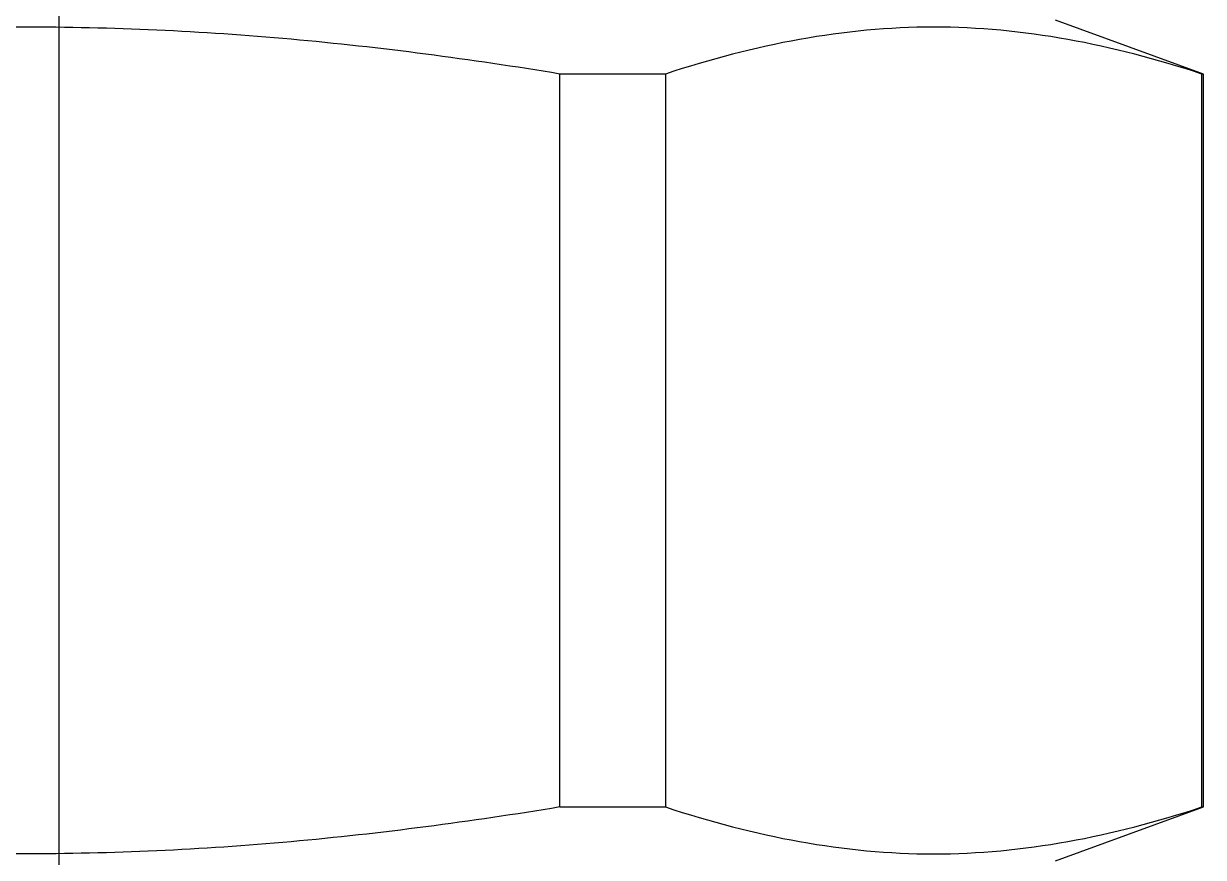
# Model space of a CAD drawing. Extents: x -36 to 1116, y 36 to 900.
# Drawn here: x 165.716 to 166.874, y 533.988 to 534.806 of the extents above; entities that cross this region are included whole.
import ezdxf

# ---------------------------------------------------------------- set-up
doc = ezdxf.new("R2010")
doc.units = 0
doc.header["$LTSCALE"] = 12
doc.header["$MEASUREMENT"] = 0
doc.linetypes.add('CENTER', pattern=[2, 1.25, -0.25, 0.25, -0.25])
doc.linetypes.add('SLD-Solid', pattern=[0])
doc.layers.get('0').update_dxf_attribs({"linetype": 'CONTINUOUS'})
doc.layers.add('CENTER', color=6, linetype='CENTER')
doc.layers.add('COVER', color=3, linetype='CONTINUOUS')

# ---------------------------------------------------------------- blocks, each defined once
blk = doc.blocks.new('A$C9caa3242')
at = {"color": 7, "linetype": 'SLD-Solid', "lineweight": 25}
for p, q in [((0.39805, -0.07318), (0.34963, -0.05556)), ((0.18756, -0.31293), (0.18756, -0.07318)), ((0.22211, -0.07318), (0.18756, -0.07318)), ((0.22211, -0.07318), (0.22211, -0.31293)), ((0.39805, -0.07318), (0.39754, -0.07318)), ((0.39754, -0.31293), (0.39754, -0.07318)), ((0.39805, -0.31293), (0.39805, -0.07318)), ((0.18756, -0.31293), (0.22211, -0.31293)), ((0.34963, -0.33056), (0.39805, -0.31293)), ((0.39754, -0.31293), (0.39805, -0.31293))]:
    blk.add_line(p, q, dxfattribs=at)
for points in [[(0.18756, -0.07318), (0.15839, -0.06836), (0.12895, -0.06445), (0.0703, -0.05919), (0.04101, -0.05782), (-0.04674, -0.05785), (-0.10508, -0.06355), (-0.16331, -0.07318)], [(0.18756, -0.31293), (0.15839, -0.31775), (0.12895, -0.32166), (0.0703, -0.32692), (0.04101, -0.32829), (-0.04674, -0.32826), (-0.10508, -0.32256), (-0.16331, -0.31293)]]:
    blk.add_open_spline(points, degree=3, knots=[0, 0, 0, 0, 0.25, 0.25, 0.5, 0.5, 1, 1, 1, 1], dxfattribs=at)
for points in [[(0.39754, -0.07318), (0.3683, -0.06351), (0.30982, -0.05215), (0.25134, -0.06351), (0.22211, -0.07318)], [(0.22211, -0.31293), (0.25134, -0.3226), (0.30982, -0.33396), (0.3683, -0.3226), (0.39754, -0.31293)]]:
    blk.add_open_spline(points, degree=3, dxfattribs=at)

msp = doc.modelspace()

# ---------------------------------------------------------------- linework, layer by layer
at = {"layer": 'CENTER'}
msp.add_line((165.75062, 590.71933), (165.75062, 234.38669), dxfattribs=at)

# ---------------------------------------------------------------- block references
at = {"layer": 'COVER', "xscale": 3, "yscale": 3, "zscale": 3}
msp.add_blockref('A$C9caa3242', (165.67962, 534.97578), dxfattribs=at)

doc.saveas('drawing.dxf')
